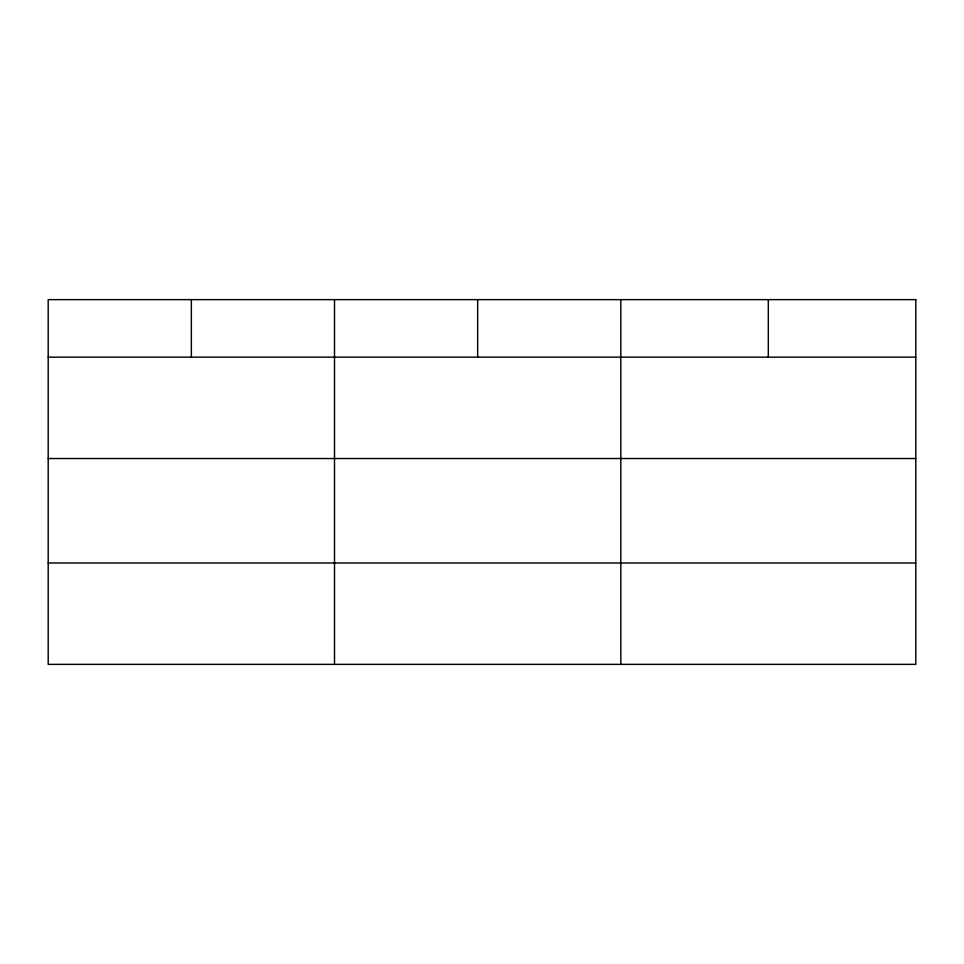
<?xml version="1.0" encoding="UTF-8"?>
<svg xmlns="http://www.w3.org/2000/svg" width="964" height="964" viewBox="0 0 964 964"><rect width="100%" height="100%" fill="white"/><g stroke="black" fill="none" stroke-linecap="round" stroke-linejoin="round"><path stroke-width="1.45" d="M48.2 357.15L915.8 357.15M48.2 458.527L915.8 458.527M48.2 562.988L915.8 562.988M768.308 299.635L768.308 357.15M620.816 299.635L620.816 664.365M477.662 299.635L477.662 357.15M334.508 299.635L334.508 664.365M191.354 299.635L191.354 357.15M915.8 299.635L48.2 299.635L48.2 664.365L915.8 664.365L915.8 299.635"/></g></svg>
